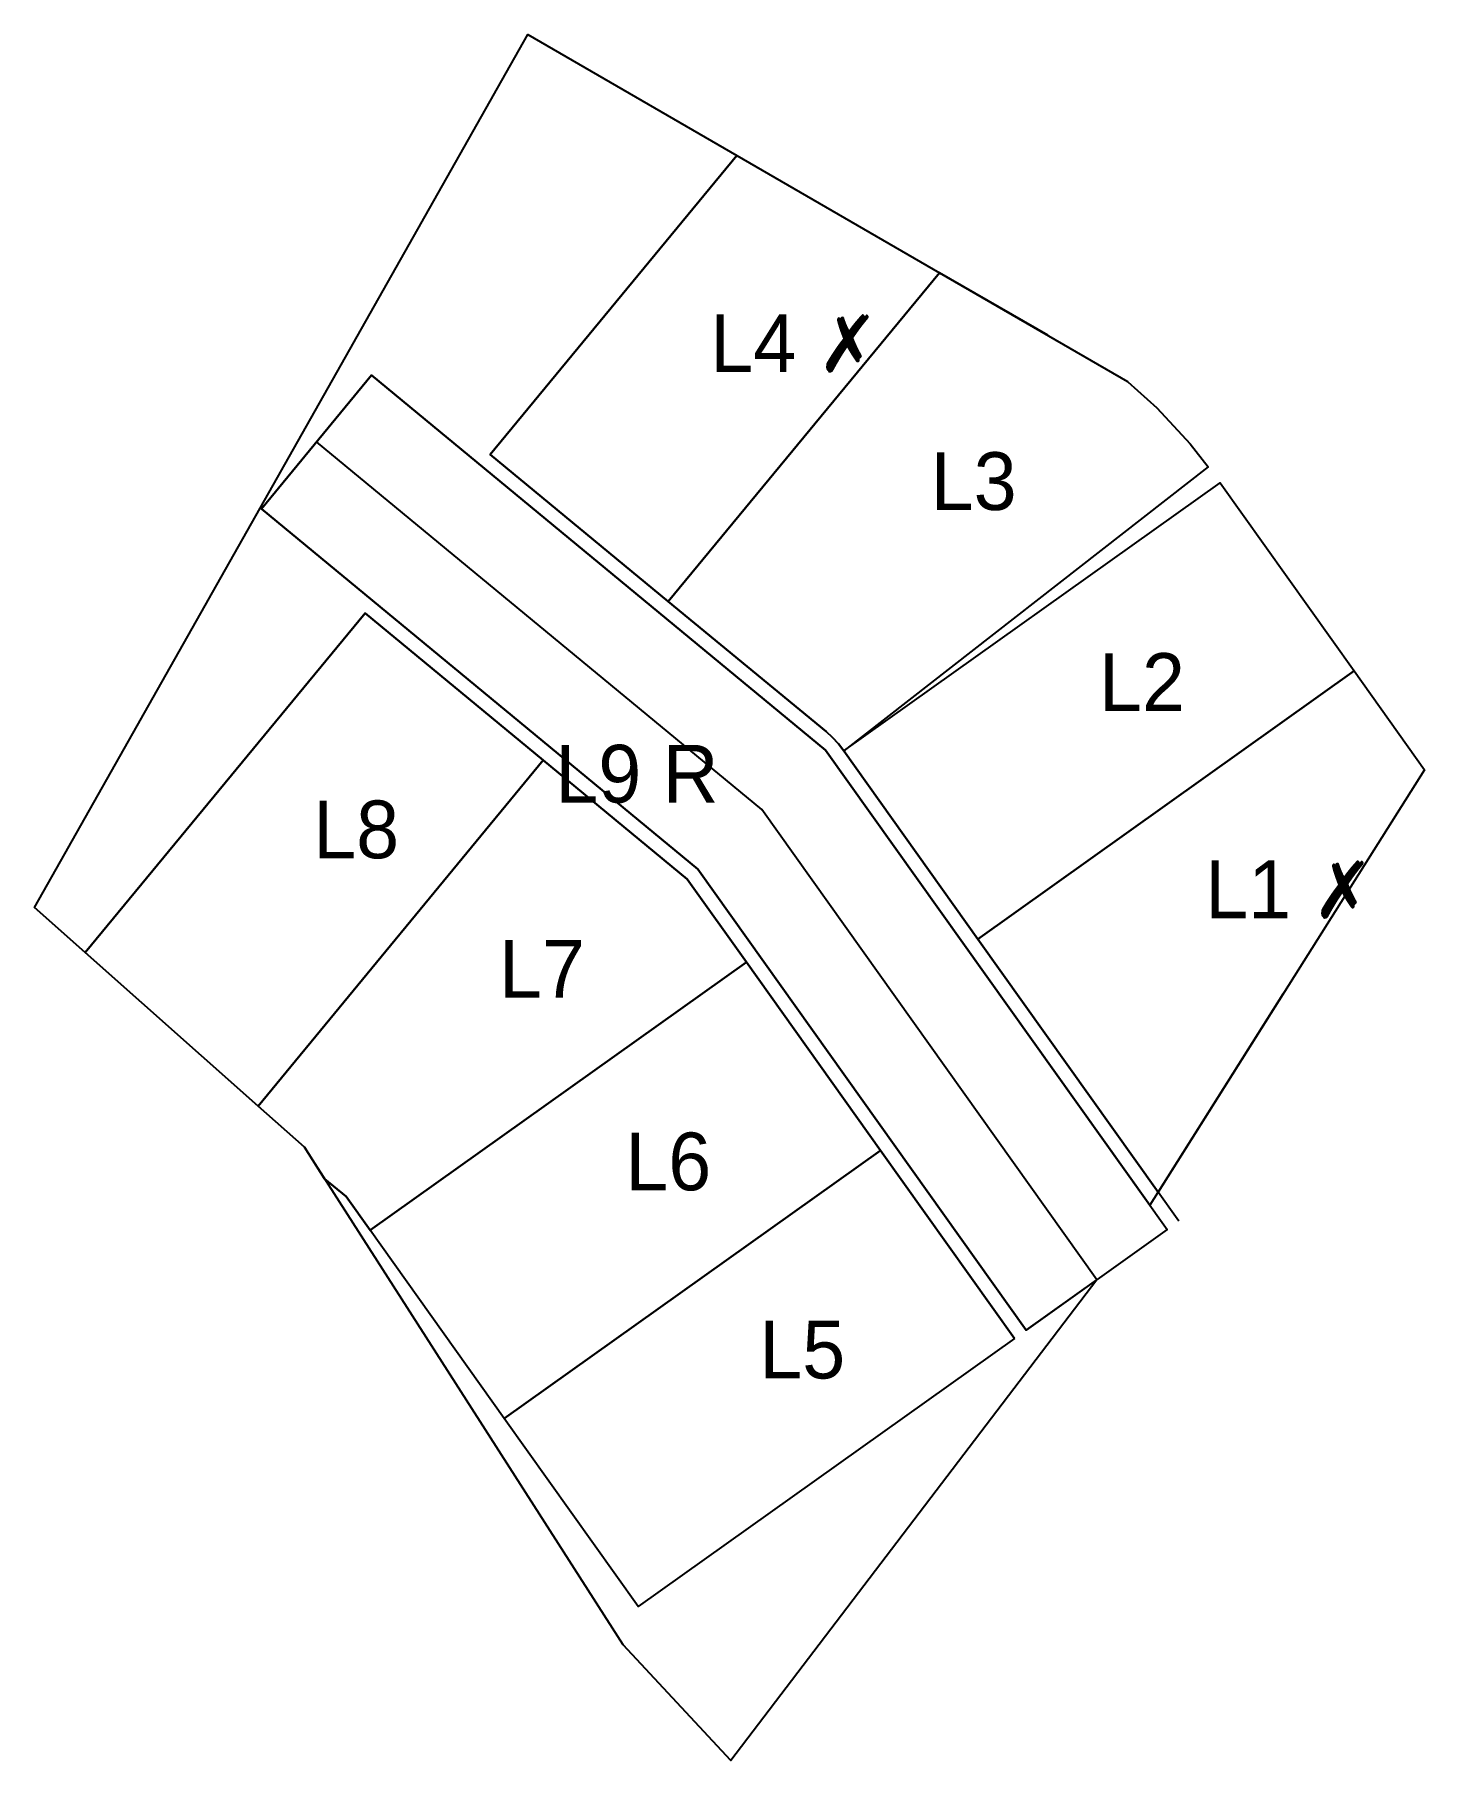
# Model space of a CAD drawing. Header units: metres. Extents: x 0 to 48.2, y -29.5 to 30.2.
import ezdxf

# ---------------------------------------------------------------- set-up
doc = ezdxf.new("R2010")
doc.units = ezdxf.units.M
for name, color, linetype in [('BUILDABLE', 2, 'Continuous'), ('FRONTAGE', 6, 'Continuous'), ('LOT_NUMBERS', 7, 'Continuous'), ('LOTS', 1, 'Continuous'), ('REMAINDER', 40, 'Continuous'), ('ROAD_CL', 3, 'Continuous'), ('ROADS', 5, 'Continuous')]:
    doc.layers.add(name, color=color, linetype=linetype)

msp = doc.modelspace()

# ---------------------------------------------------------------- linework, layer by layer
at = {"layer": 'BUILDABLE'}
for points in [[(24.332, 26.051), (31.353, 21.99), (35.101, 19.822), (31.353, 21.99), (21.958, 10.607), (15.788, 15.699), (24.332, 26.051)], [(27.856, 5.67), (27.648, 5.893), (27.421, 6.097), (21.958, 10.607), (31.353, 21.99), (37.866, 18.223), (37.875, 18.215), (38.88, 17.309), (40.04, 16.063), (40.658, 15.272), (28.044, 5.429), (27.856, 5.67)], [(28.044, 5.429), (41.075, 14.712), (45.717, 8.197), (32.686, -1.087), (28.044, 5.429)], [(17.627, 5.105), (7.744, -6.87), (1.756, -1.558), (11.457, 10.197), (17.627, 5.105)], [(32.686, -1.087), (45.717, 8.197), (48.155, 4.775), (38.929, -9.851), (32.686, -1.087)], [(22.61, 0.992), (24.664, -1.891), (11.632, -11.174), (10.801, -10.007), (10.052, -9.389), (9.353, -8.298), (7.744, -6.87), (17.627, 5.105), (22.61, 0.992)], [(29.305, -8.406), (16.274, -17.69), (11.632, -11.174), (24.664, -1.891), (29.305, -8.406)], [(33.947, -14.922), (20.916, -24.205), (16.274, -17.69), (29.305, -8.406), (33.947, -14.922)]]:
    msp.add_lwpolyline(points, close=True, dxfattribs=at)
at = {"layer": 'FRONTAGE'}
for points in [[(21.958, 10.607), (15.788, 15.699)], [(17.627, 5.105), (11.457, 10.197)], [(28.044, 5.429), (27.856, 5.67), (27.648, 5.893), (27.421, 6.097), (21.958, 10.607)], [(32.686, -1.087), (28.044, 5.429)], [(24.664, -1.891), (22.61, 0.992), (17.627, 5.105)], [(39.648, -10.86), (32.686, -1.087)], [(32.686, -1.087), (38.929, -9.851)], [(29.305, -8.406), (24.664, -1.891)], [(33.947, -14.922), (29.305, -8.406)]]:
    msp.add_lwpolyline(points, dxfattribs=at)
at = {"layer": 'LOTS'}
for points in [[(24.332, 26.051), (31.353, 21.99), (35.101, 19.822), (31.353, 21.99), (21.958, 10.607), (15.788, 15.699), (24.332, 26.051)], [(27.856, 5.67), (27.648, 5.893), (27.421, 6.097), (21.958, 10.607), (31.353, 21.99), (37.866, 18.223), (37.875, 18.215), (38.88, 17.309), (40.04, 16.063), (40.658, 15.272), (28.044, 5.429), (27.856, 5.67)], [(28.044, 5.429), (41.075, 14.712), (45.717, 8.197), (32.686, -1.087), (28.044, 5.429)], [(17.627, 5.105), (7.744, -6.87), (1.756, -1.558), (11.457, 10.197), (17.627, 5.105)], [(32.686, -1.087), (45.717, 8.197), (48.155, 4.775), (38.929, -9.851), (32.686, -1.087)], [(22.61, 0.992), (24.664, -1.891), (11.632, -11.174), (10.801, -10.007), (10.052, -9.389), (9.353, -8.298), (7.744, -6.87), (17.627, 5.105), (22.61, 0.992)], [(29.305, -8.406), (16.274, -17.69), (11.632, -11.174), (24.664, -1.891), (29.305, -8.406)], [(33.947, -14.922), (20.916, -24.205), (16.274, -17.69), (29.305, -8.406), (33.947, -14.922)]]:
    msp.add_lwpolyline(points, close=True, dxfattribs=at)
at = {"layer": 'REMAINDER'}
msp.add_lwpolyline([(32.686, -1.087), (38.929, -9.851), (43.258, -2.989), (38.641, -10.308), (27.408, 5.46), (11.678, 18.443), (7.859, 13.815), (22.979, 1.336), (34.354, -14.632), (36.798, -12.891), (24.122, -29.537), (20.395, -25.528), (9.353, -8.298), (10.052, -9.389), (10.801, -10.007), (11.632, -11.174), (24.664, -1.891), (22.61, 0.992), (17.627, 5.105), (11.457, 10.197), (1.756, -1.558), (0, 0), (17.089, 30.24), (24.332, 26.051), (15.788, 15.699), (21.958, 10.607), (27.421, 6.097), (27.648, 5.893), (27.856, 5.67), (28.044, 5.429), (32.686, -1.087)], close=True, dxfattribs=at)
at = {"layer": 'ROAD_CL'}
msp.add_lwpolyline([(36.798, -12.891), (25.193, 3.398), (9.769, 16.129)], dxfattribs=at)
at = {"layer": 'ROADS'}
msp.add_lwpolyline([(22.979, 1.336), (7.859, 13.815), (11.678, 18.443), (27.408, 5.46), (39.241, -11.15), (34.354, -14.632), (22.979, 1.336)], close=True, dxfattribs=at)

# ---------------------------------------------------------------- texts
at = {"layer": 'LOT_NUMBERS'}
for s, p in [('L4 ✗', (23.41, 18.55)), ('L3', (31.05, 13.772)), ('L2', (36.881, 6.813)), ('L9 R', (18.045, 3.637)), ('L8', (9.656, 1.71)), ('L1 ✗', (40.559, -0.365)), ('L7', (16.095, -3.117)), ('L6', (20.469, -9.79)), ('L5', (25.111, -16.306))]:
    msp.add_text(s, height=2, dxfattribs=at).set_placement(p)

doc.saveas('drawing.dxf')
